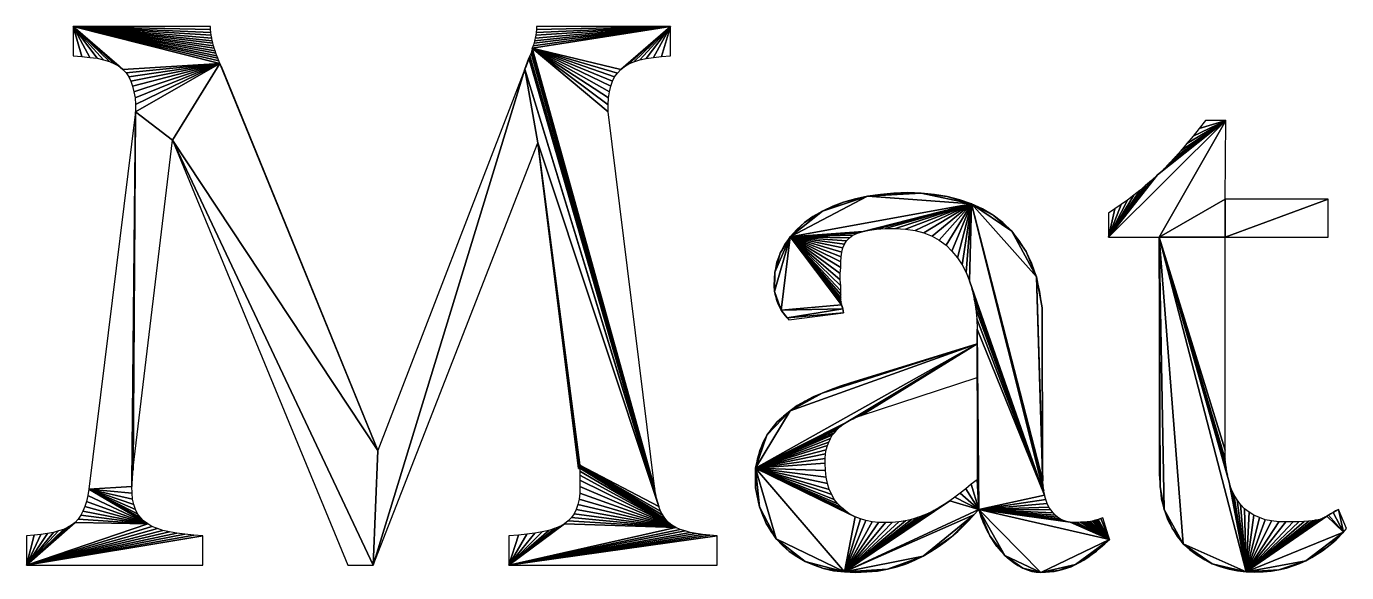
# Model space of a CAD drawing. Header units: millimetres. Extents: x 245 to 2830, y 44 to 1976.
# Drawn here: x 2478.4 to 2602, y 78.2 to 129.4 of the extents above; entities that cross this region are included whole.
import ezdxf

# ---------------------------------------------------------------- set-up
doc = ezdxf.new("R2010")
doc.units = ezdxf.units.MM
doc.layers.add('FloorPlan-page-1', color=7, linetype='Continuous')

msp = doc.modelspace()

# ---------------------------------------------------------------- linework, layer by layer
at = {"layer": 'FloorPlan-page-1', "color": 7, "true_color": 0x000000}
for points in [[(2495.65, 129.06, -0.05), (2495.65, 129.36, -0.05), (2482.79, 129.36, -0.05)], [(2482.79, 129.36, -0.05), (2482.79, 126.6, -0.05), (2483.61, 126.54, -0.05)], [(2495.68, 128.78, -0.05), (2495.65, 129.06, -0.05), (2482.79, 129.36, -0.05)], [(2482.79, 129.36, -0.05), (2483.61, 126.54, -0.05), (2484.36, 126.46, -0.05)], [(2495.72, 128.53, -0.05), (2495.68, 128.78, -0.05), (2482.79, 129.36, -0.05)], [(2482.79, 129.36, -0.05), (2484.36, 126.46, -0.05), (2485.03, 126.38, -0.05)], [(2495.76, 128.26, -0.05), (2495.72, 128.53, -0.05), (2482.79, 129.36, -0.05)], [(2482.79, 129.36, -0.05), (2485.03, 126.38, -0.05), (2485.63, 126.24, -0.05)], [(2495.8, 128.01, -0.05), (2495.76, 128.26, -0.05), (2482.79, 129.36, -0.05)], [(2482.79, 129.36, -0.05), (2485.63, 126.24, -0.05), (2486.18, 126.07, -0.05)], [(2495.88, 127.79, -0.05), (2495.8, 128.01, -0.05), (2482.79, 129.36, -0.05)], [(2482.79, 129.36, -0.05), (2486.18, 126.07, -0.05), (2486.65, 125.85, -0.05)], [(2495.92, 127.54, -0.05), (2495.88, 127.79, -0.05), (2482.79, 129.36, -0.05)], [(2482.79, 129.36, -0.05), (2486.65, 125.85, -0.05), (2487.09, 125.63, -0.05)], [(2496, 127.32, -0.05), (2495.92, 127.54, -0.05), (2482.79, 129.36, -0.05)], [(2482.79, 129.36, -0.05), (2487.09, 125.63, -0.05), (2487.44, 125.32, -0.05)], [(2496.08, 127.09, -0.05), (2496, 127.32, -0.05), (2482.79, 129.36, -0.05)], [(2496.16, 126.85, -0.05), (2496.08, 127.09, -0.05), (2482.79, 129.36, -0.05)], [(2496.24, 126.62, -0.05), (2496.16, 126.85, -0.05), (2482.79, 129.36, -0.05)], [(2496.32, 126.38, -0.05), (2496.24, 126.62, -0.05), (2482.79, 129.36, -0.05)], [(2496.43, 126.13, -0.05), (2496.32, 126.38, -0.05), (2482.79, 129.36, -0.05)], [(2496.51, 125.88, -0.05), (2496.43, 126.13, -0.05), (2482.79, 129.36, -0.05)], [(2496.51, 125.88, -0.05), (2482.79, 129.36, -0.05), (2487.44, 125.32, -0.05)], [(2538.72, 129.36, -0.05), (2525.86, 127.54, -0.05), (2525.78, 127.32, -0.05)], [(2534.07, 125.32, -0.05), (2538.72, 129.36, -0.05), (2525.78, 127.32, -0.05)], [(2538.72, 129.36, -0.05), (2525.94, 127.79, -0.05), (2525.86, 127.54, -0.05)], [(2538.72, 129.36, -0.05), (2525.98, 128.01, -0.05), (2525.94, 127.79, -0.05)], [(2538.72, 129.36, -0.05), (2526.06, 128.26, -0.05), (2525.98, 128.01, -0.05)], [(2538.72, 129.36, -0.05), (2526.1, 128.53, -0.05), (2526.06, 128.26, -0.05)], [(2538.72, 129.36, -0.05), (2526.14, 128.78, -0.05), (2526.1, 128.53, -0.05)], [(2538.72, 129.36, -0.05), (2526.18, 129.06, -0.05), (2526.14, 128.78, -0.05)], [(2538.72, 129.36, -0.05), (2526.18, 129.36, -0.05), (2526.18, 129.06, -0.05)], [(2534.07, 125.32, -0.05), (2534.42, 125.6, -0.05), (2538.72, 129.36, -0.05)], [(2534.42, 125.6, -0.05), (2534.81, 125.85, -0.05), (2538.72, 129.36, -0.05)], [(2534.81, 125.85, -0.05), (2535.29, 126.04, -0.05), (2538.72, 129.36, -0.05)], [(2535.29, 126.04, -0.05), (2535.84, 126.24, -0.05), (2538.72, 129.36, -0.05)], [(2535.84, 126.24, -0.05), (2536.43, 126.35, -0.05), (2538.72, 129.36, -0.05)], [(2536.43, 126.35, -0.05), (2537.14, 126.46, -0.05), (2538.72, 129.36, -0.05)], [(2537.14, 126.46, -0.05), (2537.89, 126.54, -0.05), (2538.72, 129.36, -0.05)], [(2537.89, 126.54, -0.05), (2538.72, 126.6, -0.05), (2538.72, 129.36, -0.05)], [(2525.47, 126.38, -0.05), (2525.39, 126.13, -0.05), (2525.07, 125.35, -0.05)], [(2537.46, 84.87, -0.05), (2525.47, 126.38, -0.05), (2525.07, 125.35, -0.05)], [(2525.39, 126.13, -0.05), (2525.19, 125.63, -0.05), (2525.07, 125.35, -0.05)], [(2525.39, 126.13, -0.05), (2525.27, 125.88, -0.05), (2525.19, 125.63, -0.05)], [(2537.46, 84.87, -0.05), (2525.54, 126.62, -0.05), (2525.47, 126.38, -0.05)], [(2537.46, 84.87, -0.05), (2525.66, 126.85, -0.05), (2525.54, 126.62, -0.05)], [(2537.46, 84.87, -0.05), (2525.74, 127.09, -0.05), (2525.66, 126.85, -0.05)], [(2537.46, 84.87, -0.05), (2525.78, 127.32, -0.05), (2525.74, 127.09, -0.05)], [(2533.75, 124.99, -0.05), (2534.07, 125.32, -0.05), (2525.78, 127.32, -0.05)], [(2533.47, 124.63, -0.05), (2533.75, 124.99, -0.05), (2525.78, 127.32, -0.05)], [(2533.28, 124.22, -0.05), (2533.47, 124.63, -0.05), (2525.78, 127.32, -0.05)], [(2533.12, 123.75, -0.05), (2533.28, 124.22, -0.05), (2525.78, 127.32, -0.05)], [(2533, 123.25, -0.05), (2533.12, 123.75, -0.05), (2525.78, 127.32, -0.05)], [(2532.92, 122.67, -0.05), (2533, 123.25, -0.05), (2525.78, 127.32, -0.05)], [(2532.88, 122.03, -0.05), (2532.92, 122.67, -0.05), (2525.78, 127.32, -0.05)], [(2532.88, 121.37, -0.05), (2532.88, 122.03, -0.05), (2525.78, 127.32, -0.05)], [(2537.26, 86.03, -0.05), (2532.88, 121.37, -0.05), (2525.78, 127.32, -0.05)], [(2537.34, 85.42, -0.05), (2537.26, 86.03, -0.05), (2525.78, 127.32, -0.05)], [(2537.46, 84.87, -0.05), (2537.34, 85.42, -0.05), (2525.78, 127.32, -0.05)], [(2496.51, 125.88, -0.05), (2487.44, 125.32, -0.05), (2487.76, 125.02, -0.05)], [(2496.51, 125.88, -0.05), (2487.76, 125.02, -0.05), (2487.99, 124.63, -0.05)], [(2496.51, 125.88, -0.05), (2487.99, 124.63, -0.05), (2488.19, 124.22, -0.05)], [(2496.51, 125.88, -0.05), (2488.19, 124.22, -0.05), (2488.35, 123.77, -0.05)], [(2496.51, 125.88, -0.05), (2488.35, 123.77, -0.05), (2488.47, 123.25, -0.05)], [(2496.51, 125.88, -0.05), (2488.47, 123.25, -0.05), (2488.58, 122.67, -0.05)], [(2496.51, 125.88, -0.05), (2488.58, 122.67, -0.05), (2488.62, 122.06, -0.05)], [(2496.51, 125.88, -0.05), (2488.62, 122.06, -0.05), (2488.62, 121.37, -0.05)], [(2492.09, 118.71, -0.05), (2496.51, 125.88, -0.05), (2488.62, 121.37, -0.05)], [(2492.09, 118.71, -0.05), (2511.3, 89.63, -0.05), (2496.51, 125.88, -0.05)], [(2511.3, 89.63, -0.05), (2496.63, 125.63, -0.05), (2496.51, 125.88, -0.05)], [(2511.3, 89.63, -0.05), (2496.75, 125.35, -0.05), (2496.63, 125.63, -0.05)], [(2510.87, 78.89, -0.05), (2526.29, 118.46, -0.05), (2525.07, 125.35, -0.05)], [(2510.87, 78.89, -0.05), (2525.07, 125.35, -0.05), (2511.3, 89.63, -0.05)], [(2537.62, 84.4, -0.05), (2537.46, 84.87, -0.05), (2525.07, 125.35, -0.05)], [(2526.29, 118.46, -0.05), (2537.62, 84.4, -0.05), (2525.07, 125.35, -0.05)], [(2488.62, 121.37, -0.05), (2484.25, 86.03, -0.05), (2488.27, 86.28, -0.05)], [(2488.62, 121.37, -0.05), (2488.27, 86.28, -0.05), (2488.27, 86.34, -0.05)], [(2488.62, 121.37, -0.05), (2488.27, 86.34, -0.05), (2488.27, 86.39, -0.05)], [(2488.62, 121.37, -0.05), (2488.27, 86.39, -0.05), (2488.27, 86.47, -0.05)], [(2488.62, 121.37, -0.05), (2488.27, 86.47, -0.05), (2488.27, 86.59, -0.05)], [(2488.62, 121.37, -0.05), (2488.27, 86.59, -0.05), (2488.27, 86.67, -0.05)], [(2488.62, 121.37, -0.05), (2488.27, 86.67, -0.05), (2488.31, 86.81, -0.05)], [(2488.62, 121.37, -0.05), (2488.31, 86.81, -0.05), (2488.31, 86.92, -0.05)], [(2488.62, 121.37, -0.05), (2488.31, 86.92, -0.05), (2488.31, 87.03, -0.05)], [(2488.62, 121.37, -0.05), (2488.31, 87.03, -0.05), (2488.31, 87.17, -0.05)], [(2488.62, 121.37, -0.05), (2488.31, 87.17, -0.05), (2488.35, 87.3, -0.05)], [(2488.62, 121.37, -0.05), (2488.35, 87.3, -0.05), (2488.35, 87.42, -0.05)], [(2488.62, 121.37, -0.05), (2488.35, 87.42, -0.05), (2488.35, 87.55, -0.05)], [(2488.62, 121.37, -0.05), (2488.35, 87.55, -0.05), (2488.35, 87.69, -0.05)], [(2488.35, 87.69, -0.05), (2488.39, 87.8, -0.05), (2488.62, 121.37, -0.05)], [(2488.39, 88.02, -0.05), (2492.09, 118.71, -0.05), (2488.62, 121.37, -0.05)], [(2488.39, 87.91, -0.05), (2488.39, 88.02, -0.05), (2488.62, 121.37, -0.05)], [(2488.39, 87.8, -0.05), (2488.39, 87.91, -0.05), (2488.62, 121.37, -0.05)], [(2590.71, 120.54, -0.05), (2584.32, 115.45, -0.05), (2579.74, 109.63, -0.05)], [(2590.71, 120.54, -0.05), (2579.74, 109.63, -0.05), (2584.48, 109.63, -0.05)], [(2590.71, 120.54, -0.05), (2584.87, 115.97, -0.05), (2584.32, 115.45, -0.05)], [(2590.71, 120.54, -0.05), (2584.48, 109.63, -0.05), (2590.67, 113.18, -0.05)], [(2590.71, 120.54, -0.05), (2585.42, 116.52, -0.05), (2584.87, 115.97, -0.05)], [(2590.71, 120.54, -0.05), (2585.98, 117.13, -0.05), (2585.42, 116.52, -0.05)], [(2590.71, 120.54, -0.05), (2586.53, 117.74, -0.05), (2585.98, 117.13, -0.05)], [(2590.71, 120.54, -0.05), (2587.08, 118.38, -0.05), (2586.53, 117.74, -0.05)], [(2590.71, 120.54, -0.05), (2587.67, 119.07, -0.05), (2587.08, 118.38, -0.05)], [(2590.71, 120.54, -0.05), (2588.22, 119.79, -0.05), (2587.67, 119.07, -0.05)], [(2590.71, 120.54, -0.05), (2588.82, 120.54, -0.05), (2588.22, 119.79, -0.05)], [(2492.09, 118.71, -0.05), (2508.5, 78.89, -0.05), (2510.87, 78.89, -0.05)], [(2492.09, 118.71, -0.05), (2510.87, 78.89, -0.05), (2511.3, 89.63, -0.05)], [(2526.29, 118.46, -0.05), (2530.12, 88.02, -0.05), (2530.12, 87.94, -0.05)], [(2526.29, 118.46, -0.05), (2530.12, 87.94, -0.05), (2530.16, 87.97, -0.05)], [(2526.29, 118.46, -0.05), (2530.16, 87.97, -0.05), (2530.2, 88.16, -0.05)], [(2526.29, 118.46, -0.05), (2530.2, 88.16, -0.05), (2530.2, 88.25, -0.05)], [(2526.29, 118.46, -0.05), (2530.2, 88.25, -0.05), (2530.2, 88.27, -0.05)], [(2526.29, 118.46, -0.05), (2530.2, 88.27, -0.05), (2530.2, 88.27, -0.05)], [(2526.29, 118.46, -0.05), (2530.2, 88.27, -0.05), (2530.24, 88.25, -0.05)], [(2526.29, 118.46, -0.05), (2530.24, 88.25, -0.05), (2537.62, 84.4, -0.05)], [(2584.32, 115.45, -0.05), (2583.77, 114.92, -0.05), (2579.74, 109.63, -0.05)], [(2562.19, 113.73, -0.05), (2560.93, 113.79, -0.05), (2559.63, 113.73, -0.05)], [(2583.77, 114.92, -0.05), (2583.21, 114.45, -0.05), (2579.74, 109.63, -0.05)], [(2583.21, 114.45, -0.05), (2582.66, 113.98, -0.05), (2579.74, 109.63, -0.05)], [(2582.66, 113.98, -0.05), (2582.11, 113.54, -0.05), (2579.74, 109.63, -0.05)], [(2557.18, 113.45, -0.05), (2552.96, 112.07, -0.05), (2549.92, 109.66, -0.05)], [(2566.92, 112.73, -0.05), (2557.18, 113.45, -0.05), (2549.92, 109.66, -0.05)], [(2566.92, 112.73, -0.05), (2549.92, 109.66, -0.05), (2556.75, 110.16, -0.05)], [(2557.18, 113.45, -0.05), (2554.93, 112.9, -0.05), (2552.96, 112.07, -0.05)], [(2554.93, 112.9, -0.05), (2553.91, 112.51, -0.05), (2552.96, 112.07, -0.05)], [(2557.18, 113.45, -0.05), (2556.04, 113.2, -0.05), (2554.93, 112.9, -0.05)], [(2566.92, 112.73, -0.05), (2556.75, 110.16, -0.05), (2557.34, 110.27, -0.05)], [(2559.63, 113.73, -0.05), (2558.4, 113.62, -0.05), (2557.18, 113.45, -0.05)], [(2562.19, 113.73, -0.05), (2559.63, 113.73, -0.05), (2557.18, 113.45, -0.05)], [(2566.92, 112.73, -0.05), (2562.19, 113.73, -0.05), (2557.18, 113.45, -0.05)], [(2566.92, 112.73, -0.05), (2557.34, 110.27, -0.05), (2558.01, 110.38, -0.05)], [(2566.92, 112.73, -0.05), (2558.01, 110.38, -0.05), (2558.84, 110.44, -0.05)], [(2566.92, 112.73, -0.05), (2558.84, 110.44, -0.05), (2559.78, 110.44, -0.05)], [(2566.92, 112.73, -0.05), (2559.78, 110.44, -0.05), (2560.73, 110.38, -0.05)], [(2566.92, 112.73, -0.05), (2560.73, 110.38, -0.05), (2561.64, 110.24, -0.05)], [(2566.92, 112.73, -0.05), (2561.64, 110.24, -0.05), (2562.43, 110.02, -0.05)], [(2564.64, 113.43, -0.05), (2563.45, 113.62, -0.05), (2562.19, 113.73, -0.05)], [(2566.92, 112.73, -0.05), (2564.64, 113.43, -0.05), (2562.19, 113.73, -0.05)], [(2566.92, 112.73, -0.05), (2562.43, 110.02, -0.05), (2563.22, 109.72, -0.05)], [(2566.92, 112.73, -0.05), (2563.22, 109.72, -0.05), (2563.89, 109.33, -0.05)], [(2566.92, 112.73, -0.05), (2563.89, 109.33, -0.05), (2564.52, 108.86, -0.05)], [(2566.92, 112.73, -0.05), (2564.52, 108.86, -0.05), (2565.07, 108.31, -0.05)], [(2566.92, 112.73, -0.05), (2565.82, 113.12, -0.05), (2564.64, 113.43, -0.05)], [(2566.92, 112.73, -0.05), (2565.07, 108.31, -0.05), (2565.58, 107.7, -0.05)], [(2566.92, 112.73, -0.05), (2565.58, 107.7, -0.05), (2566.02, 107.03, -0.05)], [(2566.92, 112.73, -0.05), (2566.02, 107.03, -0.05), (2566.41, 106.31, -0.05)], [(2566.92, 112.73, -0.05), (2566.41, 106.31, -0.05), (2566.73, 105.54, -0.05)], [(2573.75, 85.45, -0.05), (2566.92, 112.73, -0.05), (2566.73, 105.54, -0.05)], [(2568.94, 111.68, -0.05), (2567.95, 112.26, -0.05), (2566.92, 112.73, -0.05)], [(2570.67, 110.19, -0.05), (2568.94, 111.68, -0.05), (2566.92, 112.73, -0.05)], [(2573, 105.9, -0.05), (2570.67, 110.19, -0.05), (2566.92, 112.73, -0.05)], [(2573.59, 86.81, -0.05), (2573, 105.9, -0.05), (2566.92, 112.73, -0.05)], [(2573.63, 86.31, -0.05), (2573.59, 86.81, -0.05), (2566.92, 112.73, -0.05)], [(2573.67, 85.87, -0.05), (2573.63, 86.31, -0.05), (2566.92, 112.73, -0.05)], [(2573.75, 85.45, -0.05), (2573.67, 85.87, -0.05), (2566.92, 112.73, -0.05)], [(2582.11, 113.54, -0.05), (2581.52, 113.09, -0.05), (2579.74, 109.63, -0.05)], [(2581.52, 113.09, -0.05), (2580.93, 112.68, -0.05), (2579.74, 109.63, -0.05)], [(2580.93, 112.68, -0.05), (2580.34, 112.26, -0.05), (2579.74, 109.63, -0.05)], [(2584.48, 109.63, -0.05), (2590.67, 109.63, -0.05), (2590.67, 113.18, -0.05)], [(2590.67, 109.63, -0.05), (2600.29, 109.63, -0.05), (2600.29, 113.18, -0.05)], [(2590.67, 109.63, -0.05), (2600.29, 113.18, -0.05), (2590.67, 113.18, -0.05)], [(2552.96, 112.07, -0.05), (2551.26, 110.99, -0.05), (2549.92, 109.66, -0.05)], [(2552.96, 112.07, -0.05), (2552.05, 111.57, -0.05), (2551.26, 110.99, -0.05)], [(2570.67, 110.19, -0.05), (2569.84, 110.99, -0.05), (2568.94, 111.68, -0.05)], [(2580.34, 112.26, -0.05), (2579.74, 111.88, -0.05), (2579.74, 109.63, -0.05)], [(2551.26, 110.99, -0.05), (2550.55, 110.35, -0.05), (2549.92, 109.66, -0.05)], [(2549.92, 109.66, -0.05), (2556.23, 109.99, -0.05), (2556.75, 110.16, -0.05)], [(2572.01, 108.28, -0.05), (2571.38, 109.3, -0.05), (2570.67, 110.19, -0.05)], [(2573, 105.9, -0.05), (2572.01, 108.28, -0.05), (2570.67, 110.19, -0.05)], [(2549.92, 109.66, -0.05), (2548.5, 106.34, -0.05), (2548.46, 104.54, -0.05)], [(2549.92, 109.66, -0.05), (2548.46, 104.54, -0.05), (2549.09, 102.77, -0.05)], [(2549.92, 109.66, -0.05), (2548.98, 108.11, -0.05), (2548.5, 106.34, -0.05)], [(2549.92, 109.66, -0.05), (2549.41, 108.92, -0.05), (2548.98, 108.11, -0.05)], [(2549.92, 109.66, -0.05), (2549.09, 102.77, -0.05), (2554.73, 103.27, -0.05)], [(2549.92, 109.66, -0.05), (2555.8, 109.8, -0.05), (2556.23, 109.99, -0.05)], [(2549.92, 109.66, -0.05), (2555.48, 109.55, -0.05), (2555.8, 109.8, -0.05)], [(2549.92, 109.66, -0.05), (2554.73, 103.27, -0.05), (2554.73, 103.33, -0.05)], [(2549.92, 109.66, -0.05), (2554.73, 103.33, -0.05), (2554.7, 103.44, -0.05)], [(2549.92, 109.66, -0.05), (2554.7, 103.44, -0.05), (2554.7, 103.55, -0.05)], [(2549.92, 109.66, -0.05), (2554.7, 103.55, -0.05), (2554.66, 103.71, -0.05)], [(2549.92, 109.66, -0.05), (2554.66, 103.71, -0.05), (2554.66, 103.93, -0.05)], [(2549.92, 109.66, -0.05), (2554.66, 103.93, -0.05), (2554.66, 104.24, -0.05)], [(2549.92, 109.66, -0.05), (2554.66, 104.24, -0.05), (2554.66, 104.6, -0.05)], [(2549.92, 109.66, -0.05), (2554.66, 104.6, -0.05), (2554.66, 105.07, -0.05)], [(2549.92, 109.66, -0.05), (2554.66, 105.07, -0.05), (2554.62, 105.62, -0.05)], [(2549.92, 109.66, -0.05), (2554.62, 105.62, -0.05), (2554.62, 106.23, -0.05)], [(2549.92, 109.66, -0.05), (2554.62, 106.23, -0.05), (2554.66, 106.78, -0.05)], [(2549.92, 109.66, -0.05), (2554.66, 106.78, -0.05), (2554.66, 107.31, -0.05)], [(2549.92, 109.66, -0.05), (2554.66, 107.31, -0.05), (2554.7, 107.78, -0.05)], [(2549.92, 109.66, -0.05), (2554.7, 107.78, -0.05), (2554.77, 108.22, -0.05)], [(2549.92, 109.66, -0.05), (2554.77, 108.22, -0.05), (2554.85, 108.61, -0.05)], [(2549.92, 109.66, -0.05), (2554.85, 108.61, -0.05), (2555.01, 108.97, -0.05)], [(2549.92, 109.66, -0.05), (2555.01, 108.97, -0.05), (2555.21, 109.28, -0.05)], [(2549.92, 109.66, -0.05), (2555.21, 109.28, -0.05), (2555.48, 109.55, -0.05)], [(2584.48, 109.63, -0.05), (2584.48, 87.42, -0.05), (2584.56, 86.23, -0.05)], [(2584.48, 109.63, -0.05), (2584.56, 86.23, -0.05), (2584.95, 84.1, -0.05)], [(2584.48, 109.63, -0.05), (2584.95, 84.1, -0.05), (2586.73, 80.91, -0.05)], [(2584.48, 109.63, -0.05), (2586.73, 80.91, -0.05), (2592.64, 78.26, -0.05)], [(2584.48, 109.63, -0.05), (2592.64, 78.26, -0.05), (2591.02, 86.67, -0.05)], [(2584.48, 109.63, -0.05), (2591.02, 86.67, -0.05), (2590.87, 87.33, -0.05)], [(2584.48, 109.63, -0.05), (2590.87, 87.33, -0.05), (2590.75, 88.05, -0.05)], [(2584.48, 109.63, -0.05), (2590.75, 88.05, -0.05), (2590.67, 88.83, -0.05)], [(2584.48, 109.63, -0.05), (2590.67, 88.83, -0.05), (2590.67, 89.68, -0.05)], [(2584.48, 109.63, -0.05), (2590.67, 89.68, -0.05), (2590.67, 109.63, -0.05)], [(2548.98, 108.11, -0.05), (2548.66, 107.26, -0.05), (2548.5, 106.34, -0.05)], [(2573, 105.9, -0.05), (2572.56, 107.14, -0.05), (2572.01, 108.28, -0.05)], [(2548.5, 106.34, -0.05), (2548.42, 105.37, -0.05), (2548.42, 105.1, -0.05)], [(2548.5, 106.34, -0.05), (2548.42, 105.1, -0.05), (2548.46, 104.54, -0.05)], [(2548.42, 105.1, -0.05), (2548.46, 104.82, -0.05), (2548.46, 104.54, -0.05)], [(2566.73, 105.54, -0.05), (2566.96, 104.71, -0.05), (2573.75, 85.45, -0.05)], [(2573.51, 102.99, -0.05), (2573.31, 104.52, -0.05), (2573, 105.9, -0.05)], [(2573.55, 87.33, -0.05), (2573.51, 102.99, -0.05), (2573, 105.9, -0.05)], [(2573.59, 86.81, -0.05), (2573.55, 87.33, -0.05), (2573, 105.9, -0.05)], [(2548.46, 104.54, -0.05), (2548.5, 104.29, -0.05), (2548.58, 104.05, -0.05)], [(2548.46, 104.54, -0.05), (2548.58, 104.05, -0.05), (2548.7, 103.6, -0.05)], [(2548.46, 104.54, -0.05), (2548.7, 103.6, -0.05), (2549.09, 102.77, -0.05)], [(2548.58, 104.05, -0.05), (2548.62, 103.82, -0.05), (2548.7, 103.6, -0.05)], [(2566.96, 104.71, -0.05), (2567.16, 103.82, -0.05), (2573.75, 85.45, -0.05)], [(2548.7, 103.6, -0.05), (2548.78, 103.38, -0.05), (2548.9, 103.16, -0.05)], [(2548.7, 103.6, -0.05), (2548.9, 103.16, -0.05), (2549.09, 102.77, -0.05)], [(2548.9, 103.16, -0.05), (2548.98, 102.97, -0.05), (2549.09, 102.77, -0.05)], [(2549.09, 102.77, -0.05), (2554.85, 102.91, -0.05), (2554.73, 103.27, -0.05)], [(2549.09, 102.77, -0.05), (2549.65, 102.05, -0.05), (2554.85, 102.91, -0.05)], [(2549.09, 102.77, -0.05), (2549.21, 102.58, -0.05), (2549.37, 102.41, -0.05)], [(2549.09, 102.77, -0.05), (2549.37, 102.41, -0.05), (2549.65, 102.05, -0.05)], [(2549.65, 102.05, -0.05), (2554.93, 102.52, -0.05), (2554.85, 102.91, -0.05)], [(2554.85, 102.91, -0.05), (2554.77, 103.22, -0.05), (2554.73, 103.27, -0.05)], [(2554.81, 103.1, -0.05), (2554.77, 103.16, -0.05), (2554.77, 103.22, -0.05)], [(2554.85, 102.91, -0.05), (2554.81, 103.1, -0.05), (2554.77, 103.22, -0.05)], [(2554.85, 102.91, -0.05), (2554.85, 103.02, -0.05), (2554.81, 103.1, -0.05)], [(2554.93, 102.52, -0.05), (2554.89, 102.74, -0.05), (2554.85, 102.91, -0.05)], [(2567.16, 103.82, -0.05), (2567.32, 102.91, -0.05), (2573.75, 85.45, -0.05)], [(2567.32, 102.91, -0.05), (2567.4, 101.97, -0.05), (2573.75, 85.45, -0.05)], [(2573.55, 87.33, -0.05), (2573.55, 101.36, -0.05), (2573.51, 102.99, -0.05)], [(2549.37, 102.41, -0.05), (2549.49, 102.22, -0.05), (2549.65, 102.05, -0.05)], [(2549.65, 102.05, -0.05), (2549.8, 101.89, -0.05), (2554.93, 102.52, -0.05)], [(2567.4, 101.97, -0.05), (2567.44, 101, -0.05), (2573.75, 85.45, -0.05)], [(2567.44, 101, -0.05), (2567.44, 99.62, -0.05), (2567.59, 84.1, -0.05)], [(2567.44, 101, -0.05), (2567.59, 84.1, -0.05), (2573.75, 85.45, -0.05)], [(2567.44, 99.62, -0.05), (2549.92, 93.36, -0.05), (2546.69, 87.97, -0.05)], [(2567.44, 99.62, -0.05), (2546.69, 87.97, -0.05), (2555.17, 92.26, -0.05)], [(2567.44, 99.62, -0.05), (2552.92, 95.02, -0.05), (2549.92, 93.36, -0.05)], [(2567.44, 99.62, -0.05), (2554.62, 95.66, -0.05), (2552.92, 95.02, -0.05)], [(2567.44, 99.62, -0.05), (2555.48, 95.94, -0.05), (2554.62, 95.66, -0.05)], [(2567.44, 99.62, -0.05), (2555.17, 92.26, -0.05), (2555.48, 92.45, -0.05)], [(2567.44, 99.62, -0.05), (2555.48, 92.45, -0.05), (2555.84, 92.62, -0.05)], [(2567.44, 99.62, -0.05), (2555.84, 92.62, -0.05), (2556.19, 92.78, -0.05)], [(2567.44, 99.62, -0.05), (2556.19, 92.78, -0.05), (2556.59, 92.92, -0.05)], [(2567.44, 99.62, -0.05), (2556.59, 92.92, -0.05), (2567.44, 96.49, -0.05)], [(2567.44, 99.62, -0.05), (2567.44, 96.49, -0.05), (2567.59, 84.1, -0.05)], [(2567.44, 96.49, -0.05), (2567.44, 86.89, -0.05), (2567.59, 84.1, -0.05)], [(2554.62, 95.66, -0.05), (2553.75, 95.36, -0.05), (2552.92, 95.02, -0.05)], [(2552.92, 95.02, -0.05), (2551.34, 94.25, -0.05), (2549.92, 93.36, -0.05)], [(2551.34, 94.25, -0.05), (2550.59, 93.84, -0.05), (2549.92, 93.36, -0.05)], [(2552.92, 95.02, -0.05), (2552.09, 94.67, -0.05), (2551.34, 94.25, -0.05)], [(2549.92, 93.36, -0.05), (2547.75, 91.07, -0.05), (2546.69, 87.97, -0.05)], [(2549.92, 93.36, -0.05), (2548.7, 92.31, -0.05), (2547.75, 91.07, -0.05)], [(2549.92, 93.36, -0.05), (2549.29, 92.87, -0.05), (2548.7, 92.31, -0.05)], [(2546.69, 87.97, -0.05), (2554.85, 92.06, -0.05), (2555.17, 92.26, -0.05)], [(2546.69, 87.97, -0.05), (2554.58, 91.84, -0.05), (2554.85, 92.06, -0.05)], [(2546.69, 87.97, -0.05), (2554.3, 91.59, -0.05), (2554.58, 91.84, -0.05)], [(2546.69, 87.97, -0.05), (2554.1, 91.34, -0.05), (2554.3, 91.59, -0.05)], [(2548.7, 92.31, -0.05), (2548.19, 91.7, -0.05), (2547.75, 91.07, -0.05)], [(2546.69, 87.97, -0.05), (2553.87, 91.07, -0.05), (2554.1, 91.34, -0.05)], [(2547.75, 91.07, -0.05), (2547.08, 89.63, -0.05), (2546.69, 87.97, -0.05)], [(2546.69, 87.97, -0.05), (2553.71, 90.76, -0.05), (2553.87, 91.07, -0.05)], [(2546.69, 87.97, -0.05), (2553.55, 90.43, -0.05), (2553.71, 90.76, -0.05)], [(2546.69, 87.97, -0.05), (2553.43, 90.1, -0.05), (2553.55, 90.43, -0.05)], [(2547.75, 91.07, -0.05), (2547.36, 90.38, -0.05), (2547.08, 89.63, -0.05)], [(2546.69, 87.97, -0.05), (2553.31, 89.71, -0.05), (2553.43, 90.1, -0.05)], [(2546.69, 87.97, -0.05), (2553.24, 89.32, -0.05), (2553.31, 89.71, -0.05)], [(2547.08, 89.63, -0.05), (2546.85, 88.83, -0.05), (2546.69, 87.97, -0.05)], [(2546.69, 87.97, -0.05), (2553.2, 88.88, -0.05), (2553.24, 89.32, -0.05)], [(2530.12, 87.94, -0.05), (2530.16, 87.94, -0.05), (2530.16, 87.97, -0.05)], [(2530.16, 87.97, -0.05), (2530.16, 88.11, -0.05), (2530.2, 88.16, -0.05)], [(2530.16, 87.97, -0.05), (2530.16, 88.02, -0.05), (2530.16, 88.11, -0.05)], [(2530.24, 88.25, -0.05), (2530.24, 88.13, -0.05), (2538.84, 82.66, -0.05)], [(2530.24, 88.25, -0.05), (2538.84, 82.66, -0.05), (2538.52, 82.91, -0.05)], [(2530.24, 88.25, -0.05), (2538.52, 82.91, -0.05), (2538.25, 83.21, -0.05)], [(2530.24, 88.25, -0.05), (2538.25, 83.21, -0.05), (2538.01, 83.57, -0.05)], [(2530.24, 88.25, -0.05), (2538.01, 83.57, -0.05), (2537.77, 83.96, -0.05)], [(2530.24, 88.25, -0.05), (2537.77, 83.96, -0.05), (2537.62, 84.4, -0.05)], [(2530.24, 88.13, -0.05), (2530.24, 87.97, -0.05), (2538.84, 82.66, -0.05)], [(2530.24, 87.97, -0.05), (2530.24, 87.69, -0.05), (2538.84, 82.66, -0.05)], [(2546.69, 87.97, -0.05), (2546.65, 87.06, -0.05), (2546.69, 86.14, -0.05)], [(2546.69, 87.97, -0.05), (2553.2, 88.44, -0.05), (2553.2, 88.88, -0.05)], [(2553.24, 87.78, -0.05), (2553.2, 88.44, -0.05), (2546.69, 87.97, -0.05)], [(2553.31, 87.14, -0.05), (2553.24, 87.78, -0.05), (2546.69, 87.97, -0.05)], [(2546.69, 87.97, -0.05), (2546.69, 86.14, -0.05), (2547.04, 84.37, -0.05)], [(2553.43, 86.56, -0.05), (2553.31, 87.14, -0.05), (2546.69, 87.97, -0.05)], [(2546.69, 87.97, -0.05), (2547.04, 84.37, -0.05), (2548.62, 81.38, -0.05)], [(2553.59, 86, -0.05), (2553.43, 86.56, -0.05), (2546.69, 87.97, -0.05)], [(2546.69, 87.97, -0.05), (2548.62, 81.38, -0.05), (2555.01, 78.26, -0.05)], [(2553.83, 85.51, -0.05), (2553.59, 86, -0.05), (2546.69, 87.97, -0.05)], [(2554.06, 85.06, -0.05), (2553.83, 85.51, -0.05), (2546.69, 87.97, -0.05)], [(2554.38, 84.65, -0.05), (2554.06, 85.06, -0.05), (2546.69, 87.97, -0.05)], [(2554.73, 84.29, -0.05), (2554.38, 84.65, -0.05), (2546.69, 87.97, -0.05)], [(2555.13, 83.96, -0.05), (2554.73, 84.29, -0.05), (2546.69, 87.97, -0.05)], [(2555.56, 83.65, -0.05), (2555.13, 83.96, -0.05), (2546.69, 87.97, -0.05)], [(2556, 83.43, -0.05), (2555.56, 83.65, -0.05), (2546.69, 87.97, -0.05)], [(2556, 83.43, -0.05), (2546.69, 87.97, -0.05), (2555.01, 78.26, -0.05)], [(2530.24, 87.69, -0.05), (2530.24, 87.33, -0.05), (2539.23, 82.43, -0.05)], [(2530.24, 87.69, -0.05), (2539.23, 82.43, -0.05), (2538.84, 82.66, -0.05)], [(2530.24, 87.33, -0.05), (2530.24, 86.86, -0.05), (2539.23, 82.43, -0.05)], [(2530.24, 86.86, -0.05), (2530.24, 86.28, -0.05), (2539.23, 82.43, -0.05)], [(2567.44, 86.89, -0.05), (2566.88, 86.47, -0.05), (2567.59, 84.1, -0.05)], [(2592.64, 78.26, -0.05), (2591.22, 86.06, -0.05), (2591.02, 86.67, -0.05)], [(2484.17, 85.42, -0.05), (2484.05, 84.87, -0.05), (2489.77, 82.77, -0.05)], [(2484.25, 86.03, -0.05), (2484.17, 85.42, -0.05), (2489.77, 82.77, -0.05)], [(2484.25, 86.03, -0.05), (2488.31, 85.64, -0.05), (2488.27, 86.28, -0.05)], [(2484.25, 86.03, -0.05), (2489.77, 82.77, -0.05), (2489.37, 83.04, -0.05)], [(2484.25, 86.03, -0.05), (2489.37, 83.04, -0.05), (2489.1, 83.35, -0.05)], [(2484.25, 86.03, -0.05), (2489.1, 83.35, -0.05), (2488.82, 83.71, -0.05)], [(2484.25, 86.03, -0.05), (2488.82, 83.71, -0.05), (2488.62, 84.12, -0.05)], [(2484.25, 86.03, -0.05), (2488.62, 84.12, -0.05), (2488.47, 84.59, -0.05)], [(2484.25, 86.03, -0.05), (2488.47, 84.59, -0.05), (2488.35, 85.09, -0.05)], [(2484.25, 86.03, -0.05), (2488.35, 85.09, -0.05), (2488.31, 85.64, -0.05)], [(2530.24, 85.64, -0.05), (2530.16, 85.09, -0.05), (2539.23, 82.43, -0.05)], [(2530.24, 86.28, -0.05), (2530.24, 85.64, -0.05), (2539.23, 82.43, -0.05)], [(2546.69, 86.14, -0.05), (2546.85, 85.23, -0.05), (2547.04, 84.37, -0.05)], [(2565.86, 85.64, -0.05), (2565.35, 85.28, -0.05), (2567.59, 84.1, -0.05)], [(2566.37, 86.06, -0.05), (2565.86, 85.64, -0.05), (2567.59, 84.1, -0.05)], [(2566.88, 86.47, -0.05), (2566.37, 86.06, -0.05), (2567.59, 84.1, -0.05)], [(2567.59, 84.1, -0.05), (2573.87, 85.04, -0.05), (2573.75, 85.45, -0.05)], [(2584.56, 86.23, -0.05), (2584.67, 85.12, -0.05), (2584.95, 84.1, -0.05)], [(2592.64, 78.26, -0.05), (2591.46, 85.51, -0.05), (2591.22, 86.06, -0.05)], [(2592.64, 78.26, -0.05), (2591.77, 85.01, -0.05), (2591.46, 85.51, -0.05)], [(2483.89, 84.4, -0.05), (2483.69, 83.96, -0.05), (2489.77, 82.77, -0.05)], [(2484.05, 84.87, -0.05), (2483.89, 84.4, -0.05), (2489.77, 82.77, -0.05)], [(2529.88, 84.12, -0.05), (2529.69, 83.71, -0.05), (2539.23, 82.43, -0.05)], [(2530.04, 84.59, -0.05), (2529.88, 84.12, -0.05), (2539.23, 82.43, -0.05)], [(2530.16, 85.09, -0.05), (2530.04, 84.59, -0.05), (2539.23, 82.43, -0.05)], [(2547.04, 84.37, -0.05), (2547.32, 83.57, -0.05), (2547.67, 82.79, -0.05)], [(2547.04, 84.37, -0.05), (2547.67, 82.79, -0.05), (2548.62, 81.38, -0.05)], [(2564.87, 84.93, -0.05), (2564.36, 84.59, -0.05), (2555.01, 78.26, -0.05)], [(2564.87, 84.93, -0.05), (2555.01, 78.26, -0.05), (2567.59, 84.1, -0.05)], [(2564.36, 84.59, -0.05), (2563.89, 84.29, -0.05), (2555.01, 78.26, -0.05)], [(2563.89, 84.29, -0.05), (2563.37, 84.01, -0.05), (2555.01, 78.26, -0.05)], [(2555.01, 78.26, -0.05), (2567.12, 83.6, -0.05), (2567.59, 84.1, -0.05)], [(2565.35, 85.28, -0.05), (2564.87, 84.93, -0.05), (2567.59, 84.1, -0.05)], [(2567.59, 84.1, -0.05), (2573.98, 84.68, -0.05), (2573.87, 85.04, -0.05)], [(2567.59, 84.1, -0.05), (2574.14, 84.34, -0.05), (2573.98, 84.68, -0.05)], [(2567.59, 84.1, -0.05), (2574.34, 84.07, -0.05), (2574.14, 84.34, -0.05)], [(2567.59, 84.1, -0.05), (2567.79, 83.43, -0.05), (2568.03, 82.82, -0.05)], [(2567.59, 84.1, -0.05), (2568.03, 82.82, -0.05), (2568.62, 81.66, -0.05)], [(2567.59, 84.1, -0.05), (2568.62, 81.66, -0.05), (2570.04, 79.81, -0.05)], [(2567.59, 84.1, -0.05), (2570.04, 79.81, -0.05), (2573.39, 78.2, -0.05)], [(2567.59, 84.1, -0.05), (2573.39, 78.2, -0.05), (2579.82, 81.3, -0.05)], [(2567.59, 84.1, -0.05), (2579.82, 81.3, -0.05), (2576.15, 82.93, -0.05)], [(2567.59, 84.1, -0.05), (2576.15, 82.93, -0.05), (2575.8, 82.99, -0.05)], [(2567.59, 84.1, -0.05), (2575.8, 82.99, -0.05), (2575.52, 83.07, -0.05)], [(2567.59, 84.1, -0.05), (2575.52, 83.07, -0.05), (2575.25, 83.21, -0.05)], [(2567.59, 84.1, -0.05), (2575.25, 83.21, -0.05), (2574.97, 83.38, -0.05)], [(2567.59, 84.1, -0.05), (2574.97, 83.38, -0.05), (2574.73, 83.57, -0.05)], [(2567.59, 84.1, -0.05), (2574.73, 83.57, -0.05), (2574.54, 83.79, -0.05)], [(2567.59, 84.1, -0.05), (2574.54, 83.79, -0.05), (2574.34, 84.07, -0.05)], [(2584.95, 84.1, -0.05), (2585.27, 83.18, -0.05), (2585.7, 82.35, -0.05)], [(2584.95, 84.1, -0.05), (2585.7, 82.35, -0.05), (2586.73, 80.91, -0.05)], [(2592.64, 78.26, -0.05), (2592.09, 84.57, -0.05), (2591.77, 85.01, -0.05)], [(2592.64, 78.26, -0.05), (2592.48, 84.18, -0.05), (2592.09, 84.57, -0.05)], [(2592.64, 78.26, -0.05), (2592.92, 83.85, -0.05), (2592.48, 84.18, -0.05)], [(2601.28, 84.12, -0.05), (2601, 83.98, -0.05), (2600.77, 83.82, -0.05)], [(2601.75, 81.99, -0.05), (2601.28, 84.12, -0.05), (2600.77, 83.82, -0.05)], [(2601.75, 81.99, -0.05), (2602.03, 82.32, -0.05), (2601.28, 84.12, -0.05)], [(2482.98, 82.91, -0.05), (2482.63, 82.66, -0.05), (2478.41, 78.89, -0.05)], [(2482.98, 82.91, -0.05), (2478.41, 78.89, -0.05), (2489.77, 82.77, -0.05)], [(2483.26, 83.21, -0.05), (2482.98, 82.91, -0.05), (2489.77, 82.77, -0.05)], [(2483.5, 83.57, -0.05), (2483.26, 83.21, -0.05), (2489.77, 82.77, -0.05)], [(2483.69, 83.96, -0.05), (2483.5, 83.57, -0.05), (2489.77, 82.77, -0.05)], [(2529.13, 83.04, -0.05), (2528.78, 82.77, -0.05), (2539.23, 82.43, -0.05)], [(2529.45, 83.35, -0.05), (2529.13, 83.04, -0.05), (2539.23, 82.43, -0.05)], [(2529.69, 83.71, -0.05), (2529.45, 83.35, -0.05), (2539.23, 82.43, -0.05)], [(2563.37, 84.01, -0.05), (2562.9, 83.76, -0.05), (2555.01, 78.26, -0.05)], [(2562.9, 83.76, -0.05), (2562.39, 83.54, -0.05), (2555.01, 78.26, -0.05)], [(2555.01, 78.26, -0.05), (2562.39, 79.75, -0.05), (2567.12, 83.6, -0.05)], [(2562.39, 83.54, -0.05), (2561.84, 83.35, -0.05), (2555.01, 78.26, -0.05)], [(2556.51, 83.24, -0.05), (2556, 83.43, -0.05), (2555.01, 78.26, -0.05)], [(2561.84, 83.35, -0.05), (2561.28, 83.18, -0.05), (2555.01, 78.26, -0.05)], [(2557.02, 83.07, -0.05), (2556.51, 83.24, -0.05), (2555.01, 78.26, -0.05)], [(2561.28, 83.18, -0.05), (2560.73, 83.04, -0.05), (2555.01, 78.26, -0.05)], [(2557.61, 82.96, -0.05), (2557.02, 83.07, -0.05), (2555.01, 78.26, -0.05)], [(2560.73, 83.04, -0.05), (2560.1, 82.96, -0.05), (2555.01, 78.26, -0.05)], [(2558.21, 82.91, -0.05), (2557.61, 82.96, -0.05), (2555.01, 78.26, -0.05)], [(2560.1, 82.96, -0.05), (2559.47, 82.91, -0.05), (2555.01, 78.26, -0.05)], [(2558.84, 82.88, -0.05), (2558.21, 82.91, -0.05), (2555.01, 78.26, -0.05)], [(2559.47, 82.91, -0.05), (2558.84, 82.88, -0.05), (2555.01, 78.26, -0.05)], [(2562.39, 79.75, -0.05), (2565.03, 81.55, -0.05), (2567.12, 83.6, -0.05)], [(2565.03, 81.55, -0.05), (2566.17, 82.57, -0.05), (2567.12, 83.6, -0.05)], [(2566.17, 82.57, -0.05), (2566.65, 83.07, -0.05), (2567.12, 83.6, -0.05)], [(2579.82, 81.3, -0.05), (2576.47, 82.91, -0.05), (2576.15, 82.93, -0.05)], [(2579.82, 81.3, -0.05), (2576.78, 82.91, -0.05), (2576.47, 82.91, -0.05)], [(2579.82, 81.3, -0.05), (2577.1, 82.93, -0.05), (2576.78, 82.91, -0.05)], [(2579.82, 81.3, -0.05), (2577.34, 82.93, -0.05), (2577.1, 82.93, -0.05)], [(2579.82, 81.3, -0.05), (2577.57, 82.93, -0.05), (2577.34, 82.93, -0.05)], [(2579.82, 81.3, -0.05), (2577.73, 82.96, -0.05), (2577.57, 82.93, -0.05)], [(2579.82, 81.3, -0.05), (2577.93, 82.96, -0.05), (2577.73, 82.96, -0.05)], [(2579.82, 81.3, -0.05), (2578.05, 82.99, -0.05), (2577.93, 82.96, -0.05)], [(2579.82, 81.3, -0.05), (2578.21, 83.02, -0.05), (2578.05, 82.99, -0.05)], [(2579.82, 81.3, -0.05), (2578.32, 83.04, -0.05), (2578.21, 83.02, -0.05)], [(2579.82, 81.3, -0.05), (2578.4, 83.07, -0.05), (2578.32, 83.04, -0.05)], [(2579.82, 81.3, -0.05), (2578.52, 83.1, -0.05), (2578.4, 83.07, -0.05)], [(2579.82, 81.3, -0.05), (2578.64, 83.13, -0.05), (2578.52, 83.1, -0.05)], [(2579.82, 81.3, -0.05), (2578.76, 83.18, -0.05), (2578.64, 83.13, -0.05)], [(2579.03, 83.26, -0.05), (2578.88, 83.21, -0.05), (2578.76, 83.18, -0.05)], [(2579.82, 81.3, -0.05), (2579.03, 83.26, -0.05), (2578.76, 83.18, -0.05)], [(2579.82, 81.3, -0.05), (2579.19, 83.32, -0.05), (2579.03, 83.26, -0.05)], [(2592.64, 78.26, -0.05), (2593.35, 83.57, -0.05), (2592.92, 83.85, -0.05)], [(2592.64, 78.26, -0.05), (2593.87, 83.35, -0.05), (2593.35, 83.57, -0.05)], [(2592.64, 78.26, -0.05), (2601.75, 81.99, -0.05), (2600.18, 83.49, -0.05)], [(2592.64, 78.26, -0.05), (2600.18, 83.49, -0.05), (2599.98, 83.38, -0.05)], [(2592.64, 78.26, -0.05), (2599.98, 83.38, -0.05), (2599.82, 83.29, -0.05)], [(2592.64, 78.26, -0.05), (2594.42, 83.15, -0.05), (2593.87, 83.35, -0.05)], [(2592.64, 78.26, -0.05), (2599.82, 83.29, -0.05), (2599.62, 83.21, -0.05)], [(2592.64, 78.26, -0.05), (2599.62, 83.21, -0.05), (2599.39, 83.15, -0.05)], [(2592.64, 78.26, -0.05), (2599.39, 83.15, -0.05), (2599.11, 83.1, -0.05)], [(2592.64, 78.26, -0.05), (2595.01, 83.04, -0.05), (2594.42, 83.15, -0.05)], [(2592.64, 78.26, -0.05), (2599.11, 83.1, -0.05), (2598.84, 83.04, -0.05)], [(2592.64, 78.26, -0.05), (2598.84, 83.04, -0.05), (2598.48, 83.02, -0.05)], [(2592.64, 78.26, -0.05), (2595.68, 82.96, -0.05), (2595.01, 83.04, -0.05)], [(2592.64, 78.26, -0.05), (2598.48, 83.02, -0.05), (2598.05, 82.99, -0.05)], [(2592.64, 78.26, -0.05), (2598.05, 82.99, -0.05), (2597.57, 82.96, -0.05)], [(2592.64, 78.26, -0.05), (2597.57, 82.96, -0.05), (2597.02, 82.96, -0.05)], [(2592.64, 78.26, -0.05), (2597.02, 82.96, -0.05), (2596.35, 82.96, -0.05)], [(2592.64, 78.26, -0.05), (2596.35, 82.96, -0.05), (2595.68, 82.96, -0.05)], [(2601.75, 81.99, -0.05), (2600.33, 83.57, -0.05), (2600.18, 83.49, -0.05)], [(2600.77, 83.82, -0.05), (2600.53, 83.71, -0.05), (2600.33, 83.57, -0.05)], [(2601.75, 81.99, -0.05), (2600.77, 83.82, -0.05), (2600.33, 83.57, -0.05)], [(2478.41, 78.89, -0.05), (2490.16, 82.52, -0.05), (2489.77, 82.77, -0.05)], [(2482.63, 82.66, -0.05), (2482.27, 82.43, -0.05), (2478.41, 78.89, -0.05)], [(2478.41, 78.89, -0.05), (2490.67, 82.32, -0.05), (2490.16, 82.52, -0.05)], [(2482.27, 82.43, -0.05), (2481.88, 82.24, -0.05), (2478.41, 78.89, -0.05)], [(2478.41, 78.89, -0.05), (2491.19, 82.16, -0.05), (2490.67, 82.32, -0.05)], [(2481.88, 82.24, -0.05), (2481.41, 82.1, -0.05), (2478.41, 78.89, -0.05)], [(2478.41, 78.89, -0.05), (2491.82, 82.02, -0.05), (2491.19, 82.16, -0.05)], [(2481.41, 82.1, -0.05), (2480.93, 81.96, -0.05), (2478.41, 78.89, -0.05)], [(2478.41, 78.89, -0.05), (2492.49, 81.88, -0.05), (2491.82, 82.02, -0.05)], [(2480.93, 81.96, -0.05), (2480.38, 81.85, -0.05), (2478.41, 78.89, -0.05)], [(2478.41, 78.89, -0.05), (2493.24, 81.8, -0.05), (2492.49, 81.88, -0.05)], [(2480.38, 81.85, -0.05), (2479.75, 81.77, -0.05), (2478.41, 78.89, -0.05)], [(2478.41, 78.89, -0.05), (2494.07, 81.72, -0.05), (2493.24, 81.8, -0.05)], [(2479.75, 81.77, -0.05), (2479.12, 81.72, -0.05), (2478.41, 78.89, -0.05)], [(2479.12, 81.72, -0.05), (2478.41, 81.66, -0.05), (2478.41, 78.89, -0.05)], [(2478.41, 78.89, -0.05), (2494.94, 81.66, -0.05), (2494.07, 81.72, -0.05)], [(2478.41, 78.89, -0.05), (2494.94, 78.89, -0.05), (2494.94, 81.66, -0.05)], [(2528.78, 82.77, -0.05), (2528.35, 82.52, -0.05), (2523.57, 78.89, -0.05)], [(2528.78, 82.77, -0.05), (2523.57, 78.89, -0.05), (2539.23, 82.43, -0.05)], [(2528.35, 82.52, -0.05), (2527.87, 82.32, -0.05), (2523.57, 78.89, -0.05)], [(2523.57, 78.89, -0.05), (2539.63, 82.24, -0.05), (2539.23, 82.43, -0.05)], [(2527.87, 82.32, -0.05), (2527.32, 82.16, -0.05), (2523.57, 78.89, -0.05)], [(2523.57, 78.89, -0.05), (2540.1, 82.1, -0.05), (2539.63, 82.24, -0.05)], [(2527.32, 82.16, -0.05), (2526.69, 82.02, -0.05), (2523.57, 78.89, -0.05)], [(2523.57, 78.89, -0.05), (2540.57, 81.96, -0.05), (2540.1, 82.1, -0.05)], [(2526.69, 82.02, -0.05), (2526.02, 81.88, -0.05), (2523.57, 78.89, -0.05)], [(2523.57, 78.89, -0.05), (2541.13, 81.85, -0.05), (2540.57, 81.96, -0.05)], [(2526.02, 81.88, -0.05), (2525.27, 81.8, -0.05), (2523.57, 78.89, -0.05)], [(2523.57, 78.89, -0.05), (2541.72, 81.77, -0.05), (2541.13, 81.85, -0.05)], [(2525.27, 81.8, -0.05), (2524.48, 81.72, -0.05), (2523.57, 78.89, -0.05)], [(2523.57, 78.89, -0.05), (2542.39, 81.72, -0.05), (2541.72, 81.77, -0.05)], [(2524.48, 81.72, -0.05), (2523.57, 81.66, -0.05), (2523.57, 78.89, -0.05)], [(2523.57, 78.89, -0.05), (2543.1, 81.66, -0.05), (2542.39, 81.72, -0.05)], [(2523.57, 78.89, -0.05), (2543.1, 78.89, -0.05), (2543.1, 81.66, -0.05)], [(2547.67, 82.79, -0.05), (2548.11, 82.05, -0.05), (2548.62, 81.38, -0.05)], [(2565.03, 81.55, -0.05), (2565.62, 82.05, -0.05), (2566.17, 82.57, -0.05)], [(2568.03, 82.82, -0.05), (2568.3, 82.21, -0.05), (2568.62, 81.66, -0.05)], [(2568.62, 81.66, -0.05), (2568.94, 81.13, -0.05), (2569.29, 80.66, -0.05)], [(2568.62, 81.66, -0.05), (2569.29, 80.66, -0.05), (2570.04, 79.81, -0.05)], [(2585.7, 82.35, -0.05), (2586.17, 81.58, -0.05), (2586.73, 80.91, -0.05)], [(2592.64, 78.26, -0.05), (2598.2, 79.31, -0.05), (2601.75, 81.99, -0.05)], [(2598.2, 79.31, -0.05), (2600.22, 80.58, -0.05), (2601.75, 81.99, -0.05)], [(2600.22, 80.58, -0.05), (2601.04, 81.27, -0.05), (2601.75, 81.99, -0.05)], [(2601.04, 81.27, -0.05), (2601.4, 81.63, -0.05), (2601.75, 81.99, -0.05)], [(2548.62, 81.38, -0.05), (2549.21, 80.75, -0.05), (2549.84, 80.19, -0.05)], [(2548.62, 81.38, -0.05), (2549.84, 80.19, -0.05), (2551.34, 79.25, -0.05)], [(2548.62, 81.38, -0.05), (2551.34, 79.25, -0.05), (2555.01, 78.26, -0.05)], [(2562.39, 79.75, -0.05), (2563.77, 80.61, -0.05), (2565.03, 81.55, -0.05)], [(2562.39, 79.75, -0.05), (2563.1, 80.17, -0.05), (2563.77, 80.61, -0.05)], [(2563.77, 80.61, -0.05), (2564.44, 81.08, -0.05), (2565.03, 81.55, -0.05)], [(2569.29, 80.66, -0.05), (2569.65, 80.22, -0.05), (2570.04, 79.81, -0.05)], [(2573.39, 78.2, -0.05), (2576.63, 78.95, -0.05), (2579.82, 81.3, -0.05)], [(2576.63, 78.95, -0.05), (2578.21, 79.92, -0.05), (2579.82, 81.3, -0.05)], [(2578.21, 79.92, -0.05), (2578.99, 80.55, -0.05), (2579.82, 81.3, -0.05)], [(2578.21, 79.92, -0.05), (2578.6, 80.22, -0.05), (2578.99, 80.55, -0.05)], [(2578.99, 80.55, -0.05), (2579.39, 80.91, -0.05), (2579.82, 81.3, -0.05)], [(2586.73, 80.91, -0.05), (2587.36, 80.33, -0.05), (2588.03, 79.83, -0.05)], [(2586.73, 80.91, -0.05), (2588.03, 79.83, -0.05), (2589.45, 79.03, -0.05)], [(2586.73, 80.91, -0.05), (2589.45, 79.03, -0.05), (2592.64, 78.26, -0.05)], [(2598.2, 79.31, -0.05), (2599.27, 79.92, -0.05), (2600.22, 80.58, -0.05)], [(2599.27, 79.92, -0.05), (2599.78, 80.25, -0.05), (2600.22, 80.58, -0.05)], [(2600.22, 80.58, -0.05), (2600.65, 80.94, -0.05), (2601.04, 81.27, -0.05)], [(2549.84, 80.19, -0.05), (2550.55, 79.7, -0.05), (2551.34, 79.25, -0.05)], [(2551.34, 79.25, -0.05), (2552.17, 78.89, -0.05), (2553.04, 78.59, -0.05)], [(2551.34, 79.25, -0.05), (2553.04, 78.59, -0.05), (2555.01, 78.26, -0.05)], [(2555.01, 78.26, -0.05), (2559.03, 78.53, -0.05), (2562.39, 79.75, -0.05)], [(2559.03, 78.53, -0.05), (2560.81, 79.03, -0.05), (2562.39, 79.75, -0.05)], [(2560.81, 79.03, -0.05), (2561.6, 79.36, -0.05), (2562.39, 79.75, -0.05)], [(2570.04, 79.81, -0.05), (2570.43, 79.45, -0.05), (2570.83, 79.14, -0.05)], [(2570.04, 79.81, -0.05), (2570.83, 79.14, -0.05), (2571.7, 78.62, -0.05)], [(2570.04, 79.81, -0.05), (2571.7, 78.62, -0.05), (2573.39, 78.2, -0.05)], [(2570.83, 79.14, -0.05), (2571.26, 78.87, -0.05), (2571.7, 78.62, -0.05)], [(2576.63, 78.95, -0.05), (2577.42, 79.36, -0.05), (2578.21, 79.92, -0.05)], [(2576.63, 78.95, -0.05), (2577.02, 79.14, -0.05), (2577.42, 79.36, -0.05)], [(2577.42, 79.36, -0.05), (2577.81, 79.61, -0.05), (2578.21, 79.92, -0.05)], [(2588.03, 79.83, -0.05), (2588.74, 79.39, -0.05), (2589.45, 79.03, -0.05)], [(2592.64, 78.26, -0.05), (2595.68, 78.45, -0.05), (2598.2, 79.31, -0.05)], [(2595.68, 78.45, -0.05), (2597.02, 78.84, -0.05), (2598.2, 79.31, -0.05)], [(2597.02, 78.84, -0.05), (2597.65, 79.06, -0.05), (2598.2, 79.31, -0.05)], [(2598.2, 79.31, -0.05), (2598.76, 79.61, -0.05), (2599.27, 79.92, -0.05)], [(2553.04, 78.59, -0.05), (2553.99, 78.37, -0.05), (2555.01, 78.26, -0.05)], [(2555.01, 78.26, -0.05), (2557.1, 78.26, -0.05), (2559.03, 78.53, -0.05)], [(2555.01, 78.26, -0.05), (2556.04, 78.2, -0.05), (2557.1, 78.26, -0.05)], [(2557.1, 78.26, -0.05), (2558.09, 78.34, -0.05), (2559.03, 78.53, -0.05)], [(2559.03, 78.53, -0.05), (2559.94, 78.75, -0.05), (2560.81, 79.03, -0.05)], [(2571.7, 78.62, -0.05), (2572.13, 78.45, -0.05), (2572.56, 78.31, -0.05)], [(2571.7, 78.62, -0.05), (2572.56, 78.31, -0.05), (2573.39, 78.2, -0.05)], [(2572.56, 78.31, -0.05), (2572.96, 78.23, -0.05), (2573.39, 78.2, -0.05)], [(2573.39, 78.2, -0.05), (2575.05, 78.4, -0.05), (2576.63, 78.95, -0.05)], [(2573.39, 78.2, -0.05), (2574.22, 78.26, -0.05), (2575.05, 78.4, -0.05)], [(2573.39, 78.2, -0.05), (2573.83, 78.23, -0.05), (2574.22, 78.26, -0.05)], [(2574.22, 78.26, -0.05), (2574.65, 78.31, -0.05), (2575.05, 78.4, -0.05)], [(2575.05, 78.4, -0.05), (2575.84, 78.62, -0.05), (2576.63, 78.95, -0.05)], [(2575.05, 78.4, -0.05), (2575.44, 78.48, -0.05), (2575.84, 78.62, -0.05)], [(2575.84, 78.62, -0.05), (2576.23, 78.75, -0.05), (2576.63, 78.95, -0.05)], [(2589.45, 79.03, -0.05), (2590.24, 78.73, -0.05), (2591.02, 78.51, -0.05)], [(2589.45, 79.03, -0.05), (2591.02, 78.51, -0.05), (2592.64, 78.26, -0.05)], [(2591.02, 78.51, -0.05), (2591.81, 78.37, -0.05), (2592.64, 78.26, -0.05)], [(2592.64, 78.26, -0.05), (2594.22, 78.26, -0.05), (2595.68, 78.45, -0.05)], [(2592.64, 78.26, -0.05), (2593.43, 78.23, -0.05), (2594.22, 78.26, -0.05)], [(2594.22, 78.26, -0.05), (2594.97, 78.34, -0.05), (2595.68, 78.45, -0.05)], [(2595.68, 78.45, -0.05), (2596.39, 78.62, -0.05), (2597.02, 78.84, -0.05)]]:
    msp.add_3dface(points, dxfattribs=at)

doc.saveas('drawing.dxf')
